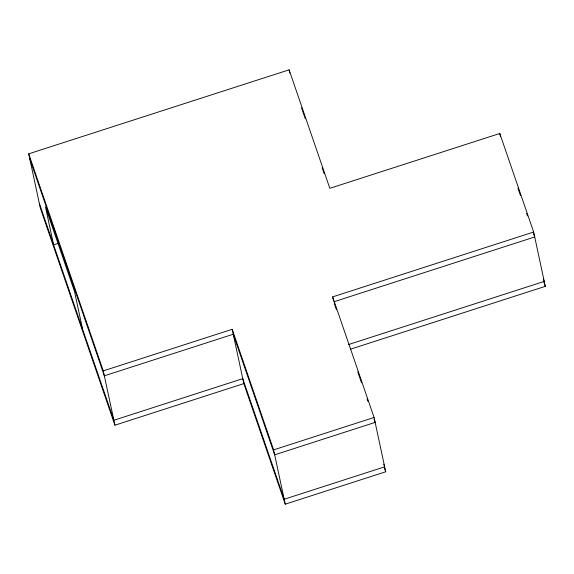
<?xml version="1.0" encoding="UTF-8"?>
<svg xmlns="http://www.w3.org/2000/svg" width="574" height="574" viewBox="0 0 574 574"><rect width="100%" height="100%" fill="white"/><g stroke="black" fill="none" stroke-linecap="round" stroke-linejoin="round"><path stroke-width="0.86" d="M114.929 425.191L103.284 370.883L232.183 329.304L243.821 383.604L114.929 425.191L40.345 208.14L28.7 153.832L289.109 69.82L329.828 188.315L499.789 133.484L533.655 232.032L545.3 286.34L350.255 349.272M58.627 243.276L53.612 244.897L45.489 207.02L74.477 291.377L82.599 329.254M333.351 300.18L332.647 296.887L533.655 232.032M333.709 301.824L534.717 236.969L533.562 233.604M348.339 344.608L544.238 281.404L543.37 278.878M374.083 417.463L385.728 471.771L285.256 504.18L273.611 449.88L374.083 417.463L332.647 296.887M517.927 188.114L520.532 195.698M526.609 213.385L527.477 215.91M543.851 282.128L545.3 286.34M301.508 107.761L305.289 118.768M322.165 167.859L324.195 173.786M334.283 303.51L336.314 309.415M357.753 371.809L361.52 382.772M367.03 398.794L367.898 401.319M373.983 419.027L375.138 422.399L274.673 454.816L233.238 334.24L104.346 375.819L29.762 158.768M383.798 464.301L384.666 466.834L284.195 499.244L242.766 378.668L113.874 420.254L39.283 203.203M384.279 467.552L385.728 471.771M232.183 329.304L273.611 449.88M243.821 383.604L285.256 504.18M28.7 153.832L103.284 370.883M499.789 133.484L500.499 136.77M289.109 69.82L289.813 73.106"/></g></svg>
